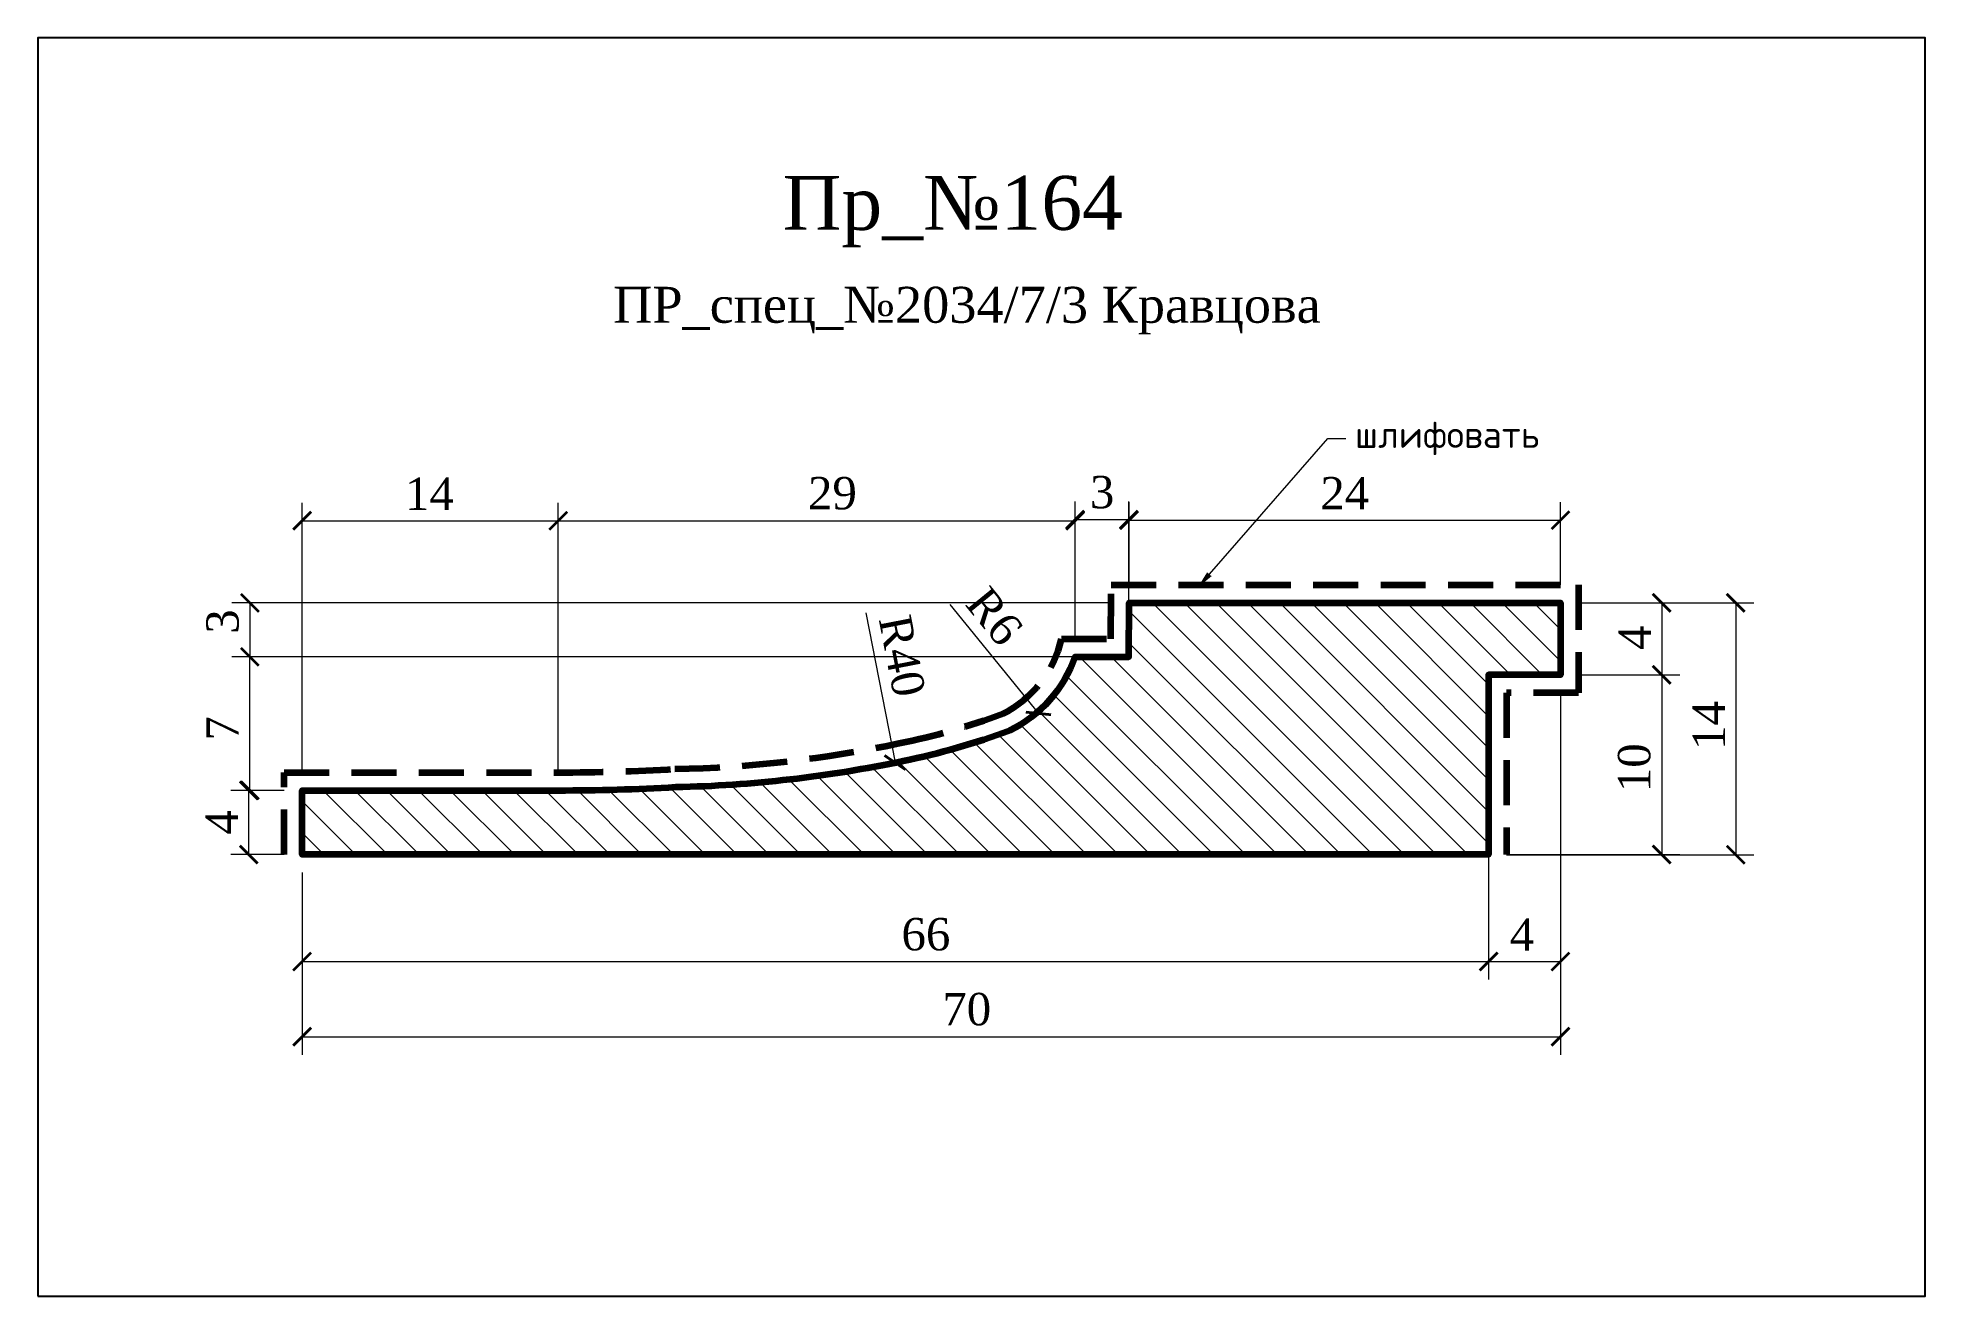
# Model space of a CAD drawing. Header units: millimetres. Extents: x 305329 to 305434, y -91699 to -91629.
import ezdxf
from ezdxf import colors
from ezdxf.entities.mleader import LeaderData, LeaderLine
from ezdxf.math import Vec2, Vec3

# ---------------------------------------------------------------- set-up
doc = ezdxf.new("R2010")
doc.units = ezdxf.units.MM
doc.header["$MEASUREMENT"] = 0
doc.linetypes.add('HIDDEN', pattern=[0.375, 0.25, -0.125])
doc.layers.add('Outside panel', color=7, linetype='Continuous', lineweight=18, true_color=0x7f5e57)
for name, color, linetype, lineweight in [('линия 15', 7, 'Continuous', 15), ('линия 50', 1, 'Continuous', 211), ('служебный слой РАЗМЕРЫ', 7, 'Continuous', 9)]:
    doc.layers.add(name, color=color, linetype=linetype, lineweight=lineweight)
doc.layers.add('размеры в модели', color=7, linetype='Continuous')
doc.styles.add('ELECT', font='times.ttf')
doc.styles.get("Standard").update_dxf_attribs({"font": 'times.ttf'})
doc.styles.add('ЕСКД профили текст', font='isocpeur.ttf')
doc.dimstyles.new('M_1', dxfattribs={"dimtxt": 1.8, "dimasz": 1, "dimexe": 1, "dimexo": 1, "dimgap": 0.6, "dimtad": 1, "dimdec": 0, "dimdsep": 46, "dimtxsty": 'Standard', "dimblk": 'ARCHTICK', "dimcen": -5, "dimclrd": 7, "dimclre": 7, "dimclrt": 7, "dimadec": 0, "dimazin": 0, "dimtfac": 1, "dimtdec": 0, "dimtmove": 0, "dimatfit": 3, "dimfxl": 1, "dimtolj": 1, "dimtzin": 0, "dimlwd": 5, "dimlwe": 5, "dimarcsym": 0})

# ---------------------------------------------------------------- blocks, each defined once
blk = doc.blocks.new('_ArchTick')
at = {"color": 0, "linetype": 'ByBlock', "const_width": 0.15}
blk.add_lwpolyline([(-0.5, -0.5), (0.5, 0.5)], dxfattribs=at)
blk = doc.blocks.new('*D16')
at = {"layer": 'Defpoints', "color": 0, "ltscale": 1000, "transparency": 16777216}
for p in [(305369.22, -91629.66), (305376.93, -91669.32)]:
    blk.add_point(p, dxfattribs=at)
at = {"layer": 'линия 15', "color": 7, "lineweight": 5, "ltscale": 1000, "transparency": 16777216}
blk.add_line((305375.31, -91660.99), (305376.93, -91669.32), dxfattribs=at)
blk.add_arc((305369.22, -91629.66), 40.4, 279.5806, 281.6466, dxfattribs=at)
at = {"layer": 'линия 15', "color": 7, "lineweight": 5, "ltscale": 1000, "transparency": 16777216, "rotation": 280.9986998866557}
blk.add_blockref('_ArchTick', (305376.93, -91669.32), dxfattribs=at)
at = {"layer": 'линия 15', "color": 7, "ltscale": 1000, "transparency": 16777216, "insert": (305377.32, -91663.39), "char_height": 1.8, "attachment_point": 5, "rotation": 280.9987}
blk.add_mtext('\\A1;R40', dxfattribs=at)
blk = doc.blocks.new('*D15')
at = {"layer": 'Defpoints', "color": 0, "ltscale": 1000, "transparency": 16777216}
for p in [(305341.04, -91663.44), (305386.95, -91663.44), (305343.95, -91670.87)]:
    blk.add_point(p, dxfattribs=at)
at = {"layer": 'размеры в модели', "color": 7, "lineweight": 5, "ltscale": 1000, "transparency": 16777216}
for p, q in [((305385.95, -91663.44), (305340.04, -91663.44)), ((305341.04, -91670.87), (305341.04, -91663.44)), ((305342.95, -91670.87), (305340.04, -91670.87))]:
    blk.add_line(p, q, dxfattribs=at)
for p, rotation in [((305341.04, -91663.44), 90), ((305341.04, -91670.87), 270)]:
    blk.add_blockref('_ArchTick', p, dxfattribs=dict(at, rotation=rotation))
at = {"layer": 'размеры в модели', "color": 7, "ltscale": 1000, "transparency": 16777216, "insert": (305339.52, -91667.42), "char_height": 1.8, "attachment_point": 5, "rotation": 90}
blk.add_mtext('\\A1;7', dxfattribs=at)
blk = doc.blocks.new('*D14')
at = {"layer": 'Defpoints', "color": 0, "ltscale": 1000, "transparency": 16777216}
for p in [(305389.95, -91660.44), (305341.04, -91663.44), (305389.94, -91663.44)]:
    blk.add_point(p, dxfattribs=at)
at = {"layer": 'размеры в модели', "color": 7, "lineweight": 5, "ltscale": 1000, "transparency": 16777216}
for p, q in [((305388.95, -91660.44), (305340.04, -91660.44)), ((305341.04, -91660.44), (305341.04, -91663.44)), ((305388.94, -91663.44), (305340.04, -91663.44))]:
    blk.add_line(p, q, dxfattribs=at)
for p, rotation in [((305341.04, -91660.44), 90), ((305341.04, -91663.44), 270)]:
    blk.add_blockref('_ArchTick', p, dxfattribs=dict(at, rotation=rotation))
at = {"layer": 'размеры в модели', "color": 7, "ltscale": 1000, "transparency": 16777216, "insert": (305339.53, -91661.48), "char_height": 1.8, "attachment_point": 5, "rotation": 90}
blk.add_mtext('\\A1;3', dxfattribs=at)
blk = doc.blocks.new('*D13')
at = {"layer": 'Defpoints', "color": 0, "ltscale": 1000, "transparency": 16777216}
for p in [(305413.93, -91660.44), (305409.95, -91674.45), (305423.7, -91674.45)]:
    blk.add_point(p, dxfattribs=at)
at = {"layer": 'размеры в модели', "color": 7, "lineweight": 5, "ltscale": 1000, "transparency": 16777216}
for p, q in [((305414.93, -91660.44), (305424.7, -91660.44)), ((305423.7, -91660.44), (305423.7, -91674.45)), ((305410.95, -91674.45), (305424.7, -91674.45))]:
    blk.add_line(p, q, dxfattribs=at)
for p, rotation in [((305423.7, -91660.44), 90), ((305423.7, -91674.45), 270)]:
    blk.add_blockref('_ArchTick', p, dxfattribs=dict(at, rotation=rotation))
at = {"layer": 'размеры в модели', "color": 7, "ltscale": 1000, "transparency": 16777216, "insert": (305422.2, -91667.26), "char_height": 1.8, "attachment_point": 5, "rotation": 90}
blk.add_mtext('\\A1;14', dxfattribs=at)
blk = doc.blocks.new('*D12')
at = {"layer": 'Defpoints', "color": 0, "ltscale": 1000, "transparency": 16777216}
for p in [(305386.95, -91655.87), (305386.95, -91663.44), (305358.2, -91670.87)]:
    blk.add_point(p, dxfattribs=at)
at = {"layer": 'размеры в модели', "color": 7, "lineweight": 5, "ltscale": 1000, "transparency": 16777216}
for p, q in [((305358.2, -91669.87), (305358.2, -91654.87)), ((305386.95, -91662.44), (305386.95, -91654.87)), ((305358.2, -91655.87), (305386.95, -91655.87))]:
    blk.add_line(p, q, dxfattribs=at)
at = {"layer": 'размеры в модели', "color": 7, "lineweight": 5, "ltscale": 1000, "transparency": 16777216, "rotation": 180}
blk.add_blockref('_ArchTick', (305358.2, -91655.87), dxfattribs=at)
at = {"layer": 'размеры в модели', "color": 7, "lineweight": 5, "ltscale": 1000, "transparency": 16777216}
blk.add_blockref('_ArchTick', (305386.95, -91655.87), dxfattribs=at)
at = {"layer": 'размеры в модели', "color": 7, "ltscale": 1000, "transparency": 16777216, "insert": (305373.45, -91654.35), "char_height": 1.8, "attachment_point": 5}
blk.add_mtext('\\A1;29', dxfattribs=at)
blk = doc.blocks.new('*D11')
at = {"layer": 'Defpoints', "color": 0, "ltscale": 1000, "transparency": 16777216}
for p in [(305358.2, -91655.87), (305343.95, -91670.87), (305358.2, -91670.87)]:
    blk.add_point(p, dxfattribs=at)
at = {"layer": 'размеры в модели', "color": 7, "lineweight": 5, "ltscale": 1000, "transparency": 16777216}
for p, q in [((305343.95, -91669.87), (305343.95, -91654.87)), ((305358.2, -91669.87), (305358.2, -91654.87)), ((305343.95, -91655.87), (305358.2, -91655.87))]:
    blk.add_line(p, q, dxfattribs=at)
at = {"layer": 'размеры в модели', "color": 7, "lineweight": 5, "ltscale": 1000, "transparency": 16777216, "rotation": 180}
blk.add_blockref('_ArchTick', (305343.95, -91655.87), dxfattribs=at)
at = {"layer": 'размеры в модели', "color": 7, "lineweight": 5, "ltscale": 1000, "transparency": 16777216}
blk.add_blockref('_ArchTick', (305358.2, -91655.87), dxfattribs=at)
at = {"layer": 'размеры в модели', "color": 7, "ltscale": 1000, "transparency": 16777216, "insert": (305351.03, -91654.37), "char_height": 1.8, "attachment_point": 5}
blk.add_mtext('\\A1;14', dxfattribs=at)
blk = doc.blocks.new('*D10')
at = {"layer": 'Defpoints', "color": 0, "ltscale": 1000, "transparency": 16777216}
for p in [(305340.98, -91670.87), (305343.95, -91670.87), (305343.95, -91674.44)]:
    blk.add_point(p, dxfattribs=at)
at = {"layer": 'размеры в модели', "color": 7, "lineweight": 5, "ltscale": 1000, "transparency": 16777216}
for p, q in [((305342.95, -91670.87), (305339.98, -91670.87)), ((305340.98, -91674.44), (305340.98, -91670.87)), ((305342.95, -91674.44), (305339.98, -91674.44))]:
    blk.add_line(p, q, dxfattribs=at)
for p, rotation in [((305340.98, -91670.87), 90), ((305340.98, -91674.44), 270)]:
    blk.add_blockref('_ArchTick', p, dxfattribs=dict(at, rotation=rotation))
at = {"layer": 'размеры в модели', "color": 7, "ltscale": 1000, "transparency": 16777216, "insert": (305339.48, -91672.65), "char_height": 1.8, "attachment_point": 5, "rotation": 90}
blk.add_mtext('\\A1;4', dxfattribs=at)
blk = doc.blocks.new('*D9')
at = {"layer": 'Defpoints', "color": 0, "ltscale": 1000, "transparency": 16777216}
for p in [(305413.95, -91664.44), (305343.95, -91674.44), (305413.95, -91684.57)]:
    blk.add_point(p, dxfattribs=at)
at = {"layer": 'размеры в модели', "color": 7, "lineweight": 5, "ltscale": 1000, "transparency": 16777216}
for p, q in [((305413.95, -91665.44), (305413.95, -91685.57)), ((305343.95, -91675.44), (305343.95, -91685.57)), ((305343.95, -91684.57), (305413.95, -91684.57))]:
    blk.add_line(p, q, dxfattribs=at)
at = {"layer": 'размеры в модели', "color": 7, "lineweight": 5, "ltscale": 1000, "transparency": 16777216, "rotation": 180}
blk.add_blockref('_ArchTick', (305343.95, -91684.57), dxfattribs=at)
at = {"layer": 'размеры в модели', "color": 7, "lineweight": 5, "ltscale": 1000, "transparency": 16777216}
blk.add_blockref('_ArchTick', (305413.95, -91684.57), dxfattribs=at)
at = {"layer": 'размеры в модели', "color": 7, "ltscale": 1000, "transparency": 16777216, "insert": (305380.92, -91683.05), "char_height": 1.8, "attachment_point": 5}
blk.add_mtext('\\A1;70', dxfattribs=at)
blk = doc.blocks.new('*D8')
at = {"layer": 'Defpoints', "color": 0, "ltscale": 1000, "transparency": 16777216}
for p in [(305343.95, -91674.44), (305409.95, -91674.45), (305409.95, -91680.39)]:
    blk.add_point(p, dxfattribs=at)
at = {"layer": 'размеры в модели', "color": 7, "lineweight": 5, "ltscale": 1000, "transparency": 16777216}
for p, q in [((305343.95, -91675.44), (305343.95, -91681.39)), ((305409.95, -91675.45), (305409.95, -91681.39)), ((305343.95, -91680.39), (305409.95, -91680.39))]:
    blk.add_line(p, q, dxfattribs=at)
at = {"layer": 'размеры в модели', "color": 7, "lineweight": 5, "ltscale": 1000, "transparency": 16777216, "rotation": 180}
blk.add_blockref('_ArchTick', (305343.95, -91680.39), dxfattribs=at)
at = {"layer": 'размеры в модели', "color": 7, "lineweight": 5, "ltscale": 1000, "transparency": 16777216}
blk.add_blockref('_ArchTick', (305409.95, -91680.39), dxfattribs=at)
at = {"layer": 'размеры в модели', "color": 7, "ltscale": 1000, "transparency": 16777216, "insert": (305378.65, -91678.88), "char_height": 1.8, "attachment_point": 5}
blk.add_mtext('\\A1;66', dxfattribs=at)
blk = doc.blocks.new('*D7')
at = {"layer": 'Defpoints', "color": 0, "ltscale": 1000, "transparency": 16777216}
for p in [(305409.95, -91664.44), (305413.95, -91664.44), (305413.95, -91680.39)]:
    blk.add_point(p, dxfattribs=at)
at = {"layer": 'размеры в модели', "color": 7, "lineweight": 5, "ltscale": 1000, "transparency": 16777216}
for p, q in [((305409.95, -91665.44), (305409.95, -91681.39)), ((305413.95, -91665.44), (305413.95, -91681.39)), ((305409.95, -91680.39), (305413.95, -91680.39))]:
    blk.add_line(p, q, dxfattribs=at)
at = {"layer": 'размеры в модели', "color": 7, "lineweight": 5, "ltscale": 1000, "transparency": 16777216, "rotation": 180}
blk.add_blockref('_ArchTick', (305409.95, -91680.39), dxfattribs=at)
at = {"layer": 'размеры в модели', "color": 7, "lineweight": 5, "ltscale": 1000, "transparency": 16777216}
blk.add_blockref('_ArchTick', (305413.95, -91680.39), dxfattribs=at)
at = {"layer": 'размеры в модели', "color": 7, "ltscale": 1000, "transparency": 16777216, "insert": (305411.81, -91678.89), "char_height": 1.8, "attachment_point": 5}
blk.add_mtext('\\A1;4', dxfattribs=at)
blk = doc.blocks.new('*D6')
at = {"layer": 'Defpoints', "color": 0, "ltscale": 1000, "transparency": 16777216}
for p in [(305413.95, -91664.44), (305409.95, -91674.44), (305419.58, -91674.44)]:
    blk.add_point(p, dxfattribs=at)
at = {"layer": 'размеры в модели', "color": 7, "lineweight": 5, "ltscale": 1000, "transparency": 16777216}
for p, q in [((305414.95, -91664.44), (305420.58, -91664.44)), ((305419.58, -91664.44), (305419.58, -91674.44)), ((305410.95, -91674.44), (305420.58, -91674.44))]:
    blk.add_line(p, q, dxfattribs=at)
for p, rotation in [((305419.58, -91664.44), 90), ((305419.58, -91674.44), 270)]:
    blk.add_blockref('_ArchTick', p, dxfattribs=dict(at, rotation=rotation))
at = {"layer": 'размеры в модели', "color": 7, "ltscale": 1000, "transparency": 16777216, "insert": (305418.06, -91669.61), "char_height": 1.8, "attachment_point": 5, "rotation": 90}
blk.add_mtext('\\A1;10', dxfattribs=at)
blk = doc.blocks.new('*D5')
at = {"layer": 'Defpoints', "color": 0, "ltscale": 1000, "transparency": 16777216}
for p in [(305413.95, -91660.44), (305413.95, -91664.44), (305419.58, -91664.44)]:
    blk.add_point(p, dxfattribs=at)
at = {"layer": 'размеры в модели', "color": 7, "lineweight": 5, "ltscale": 1000, "transparency": 16777216}
for p, q in [((305414.95, -91660.44), (305420.58, -91660.44)), ((305419.58, -91660.44), (305419.58, -91664.44)), ((305414.95, -91664.44), (305420.58, -91664.44))]:
    blk.add_line(p, q, dxfattribs=at)
for p, rotation in [((305419.58, -91660.44), 90), ((305419.58, -91664.44), 270)]:
    blk.add_blockref('_ArchTick', p, dxfattribs=dict(at, rotation=rotation))
at = {"layer": 'размеры в модели', "color": 7, "ltscale": 1000, "transparency": 16777216, "insert": (305418.08, -91662.38), "char_height": 1.8, "attachment_point": 5, "rotation": 90}
blk.add_mtext('\\A1;4', dxfattribs=at)
blk = doc.blocks.new('*D4')
at = {"layer": 'Defpoints', "color": 0, "ltscale": 1000, "transparency": 16777216}
for p in [(305413.95, -91655.84), (305389.95, -91660.44), (305413.95, -91660.44)]:
    blk.add_point(p, dxfattribs=at)
at = {"layer": 'размеры в модели', "color": 7, "lineweight": 5, "ltscale": 1000, "transparency": 16777216}
for p, q in [((305389.95, -91659.44), (305389.95, -91654.84)), ((305413.95, -91659.44), (305413.95, -91654.84)), ((305389.95, -91655.84), (305413.95, -91655.84))]:
    blk.add_line(p, q, dxfattribs=at)
at = {"layer": 'размеры в модели', "color": 7, "lineweight": 5, "ltscale": 1000, "transparency": 16777216, "rotation": 180}
blk.add_blockref('_ArchTick', (305389.95, -91655.84), dxfattribs=at)
at = {"layer": 'размеры в модели', "color": 7, "lineweight": 5, "ltscale": 1000, "transparency": 16777216}
blk.add_blockref('_ArchTick', (305413.95, -91655.84), dxfattribs=at)
at = {"layer": 'размеры в модели', "color": 7, "ltscale": 1000, "transparency": 16777216, "insert": (305401.95, -91654.34), "char_height": 1.8, "attachment_point": 5}
blk.add_mtext('\\A1;24', dxfattribs=at)
blk = doc.blocks.new('*D3')
at = {"layer": 'Defpoints', "color": 0, "ltscale": 1000, "transparency": 16777216}
for p in [(305389.94, -91655.81), (305386.95, -91663.44), (305389.94, -91663.44)]:
    blk.add_point(p, dxfattribs=at)
at = {"layer": 'размеры в модели', "color": 7, "lineweight": 5, "ltscale": 1000, "transparency": 16777216}
for p, q in [((305386.95, -91662.44), (305386.95, -91654.81)), ((305389.94, -91662.44), (305389.94, -91654.81)), ((305386.95, -91655.81), (305389.94, -91655.81))]:
    blk.add_line(p, q, dxfattribs=at)
at = {"layer": 'размеры в модели', "color": 7, "lineweight": 5, "ltscale": 1000, "transparency": 16777216, "rotation": 180}
blk.add_blockref('_ArchTick', (305386.95, -91655.81), dxfattribs=at)
at = {"layer": 'размеры в модели', "color": 7, "lineweight": 5, "ltscale": 1000, "transparency": 16777216}
blk.add_blockref('_ArchTick', (305389.94, -91655.81), dxfattribs=at)
at = {"layer": 'размеры в модели', "color": 7, "ltscale": 1000, "transparency": 16777216, "insert": (305388.45, -91654.29), "char_height": 1.8, "attachment_point": 5}
blk.add_mtext('\\A1;3', dxfattribs=at)
blk = doc.blocks.new('*D2')
at = {"layer": 'Defpoints', "color": 0, "ltscale": 1000, "transparency": 16777216}
for p in [(305381.06, -91661.87), (305384.91, -91666.59)]:
    blk.add_point(p, dxfattribs=at)
at = {"layer": 'размеры в модели', "color": 7, "lineweight": 5, "ltscale": 1000, "transparency": 16777216}
blk.add_line((305379.98, -91660.53), (305384.91, -91666.59), dxfattribs=at)
at = {"layer": 'размеры в модели', "color": 7, "lineweight": 5, "ltscale": 1000, "transparency": 16777216, "rotation": 309.1463652100114}
blk.add_blockref('_ArchTick', (305384.91, -91666.59), dxfattribs=at)
at = {"layer": 'размеры в модели', "color": 7, "ltscale": 1000, "transparency": 16777216, "insert": (305382.46, -91661.19), "char_height": 1.8, "attachment_point": 5, "rotation": 309.1464}
blk.add_mtext('\\A1;R6', dxfattribs=at)

msp = doc.modelspace()

# ---------------------------------------------------------------- hatches: boundary and pattern name
at = {"layer": 'Outside panel', "ltscale": 1000}
h = msp.add_hatch(dxfattribs=at)
h.set_pattern_fill('ANSI31', color=256, scale=10, angle=90)
h.set_pattern_definition([(135, (-5377.9084, 6411.0071), (-0.8838834765, -0.8838834765), [])])
edge = h.paths.add_edge_path()
edge.add_arc((305358.2, -91555.03), 115.84, 270, 273.2323)
edge.add_arc((305363.24, -91601.81), 68.89, 271.237, 281.8409)
edge.add_arc((305369.22, -91629.66), 40.4, 281.6466, 290.4564)
edge.add_arc((305381.06, -91661.87), 6.09, 291.9553, 345.0282)
edge.add_line((305386.95, -91663.44), (305389.94, -91663.44))
edge.add_line((305389.94, -91663.44), (305389.95, -91660.44))
edge.add_line((305389.95, -91660.44), (305413.95, -91660.44))
edge.add_line((305413.95, -91660.44), (305413.95, -91664.44))
edge.add_line((305413.95, -91664.44), (305409.95, -91664.44))
edge.add_line((305409.95, -91664.44), (305409.95, -91674.44))
edge.add_line((305409.95, -91674.44), (305343.95, -91674.44))
edge.add_line((305343.95, -91674.44), (305343.95, -91670.87))
edge.add_line((305343.95, -91670.87), (305358.18, -91670.87))

# ---------------------------------------------------------------- linework, layer by layer
at = {"color": 6, "ltscale": 1000}
msp.add_lwpolyline([(305329.24, -91699.01), (305434.24, -91699.01), (305434.24, -91629.01), (305329.24, -91629.01)], close=True, dxfattribs=at)
at = {"layer": 'линия 50', "color": 1, "linetype": 'HIDDEN', "ltscale": 10, "true_color": 0xff0909}
msp.add_lwpolyline([(305358.2, -91669.87, 0.014142), (305364.69, -91669.68, 0.046372), (305377.17, -91668.25, 0.038143), (305382.94, -91666.6, 0.224925), (305386.19, -91662.44), (305388.94, -91662.44), (305388.95, -91659.44), (305414.95, -91659.44), (305414.95, -91665.44), (305410.95, -91665.44), (305410.95, -91674.44)], format="xyb", dxfattribs=at)
at = {"layer": 'линия 50', "color": 7}
msp.add_lwpolyline([(305358.2, -91670.87, 0.014104), (305364.73, -91670.68, 0.046301), (305377.38, -91669.23, 0.038459), (305383.34, -91667.52, 0.19736), (305386.95, -91663.44), (305389.94, -91663.44), (305389.95, -91660.44), (305413.95, -91660.44), (305413.95, -91664.44), (305409.95, -91664.44), (305409.95, -91674.44), (305343.95, -91674.44), (305343.95, -91670.87), (305358.18, -91670.87)], format="xyb", dxfattribs=at)
at = {"layer": 'линия 50', "color": 1, "linetype": 'HIDDEN', "ltscale": 10, "true_color": 0xff0909}
msp.add_lwpolyline([(305342.95, -91674.44), (305342.95, -91669.87), (305358.18, -91669.87)], dxfattribs=at)

# ---------------------------------------------------------------- texts
at = {"color": 5, "ltscale": 1000, "style": 'ELECT'}
msp.add_text('Пр_№164', height=3, dxfattribs=at).set_placement((305370.68, -91639.69))
at = {"color": 7, "ltscale": 1000, "style": 'ELECT'}
msp.add_text('ПР_спец_№2034/7/3 Кравцова', height=2, dxfattribs=at).set_placement((305361.25, -91644.86))

# ---------------------------------------------------------------- dimensions: what is measured, and where the dimension line sits
at = {"layer": 'линия 15', "color": 5, "ltscale": 1000}
dim = msp.add_radius_dim(center=(305369.22, -91629.66), mpoint=(305376.93, -91669.32), dimstyle='M_1', dxfattribs=at)
dim.commit()
dim.dimension.update_dxf_attribs({"geometry": '*D16', "text_midpoint": (305375.83, -91663.68), "dimtype": 132})
at = {"layer": 'размеры в модели', "color": 5, "ltscale": 1000}
for base, p1, p2, picture, middle in [((305358.2, -91655.87), (305343.95, -91670.87), (305358.2, -91670.87), '*D11', (305351.03, -91655.87)), ((305386.95, -91655.87), (305358.2, -91670.87), (305386.95, -91663.44), '*D12', (305373.45, -91655.87)), ((305389.94, -91655.81), (305386.95, -91663.44), (305389.94, -91663.44), '*D3', (305388.45, -91655.81)), ((305413.95, -91655.84), (305389.95, -91660.44), (305413.95, -91660.44), '*D4', (305401.95, -91655.84)), ((305413.95, -91684.57), (305343.95, -91674.44), (305413.95, -91664.44), '*D9', (305380.92, -91684.57)), ((305413.95, -91680.39), (305409.95, -91664.44), (305413.95, -91664.44), '*D7', (305411.81, -91680.39)), ((305409.95, -91680.39), (305343.95, -91674.44), (305409.95, -91674.45), '*D8', (305378.65, -91680.39))]:
    dim = msp.add_linear_dim(base=base, p1=p1, p2=p2, dimstyle='M_1', dxfattribs=at)
    dim.commit()
    dim.dimension.update_dxf_attribs({"geometry": picture, "text_midpoint": middle, "dimtype": 128})
dim = msp.add_radius_dim(center=(305381.06, -91661.87), mpoint=(305384.91, -91666.59), dimstyle='M_1', dxfattribs=at)
dim.commit()
dim.dimension.update_dxf_attribs({"geometry": '*D2', "text_midpoint": (305381.29, -91662.15), "dimtype": 132})
for base, p1, p2, picture, middle in [((305341.04, -91663.44), (305389.95, -91660.44), (305389.94, -91663.44), '*D14', (305341.04, -91661.48)), ((305423.7, -91674.45), (305413.93, -91660.44), (305409.95, -91674.45), '*D13', (305423.7, -91667.26)), ((305419.58, -91664.44), (305413.95, -91660.44), (305413.95, -91664.44), '*D5', (305419.58, -91662.38)), ((305341.04, -91663.44), (305343.95, -91670.87), (305386.95, -91663.44), '*D15', (305341.04, -91667.42)), ((305419.58, -91674.44), (305413.95, -91664.44), (305409.95, -91674.44), '*D6', (305419.58, -91669.61)), ((305340.98, -91670.87), (305343.95, -91674.44), (305343.95, -91670.87), '*D10', (305340.98, -91672.65))]:
    dim = msp.add_linear_dim(base=base, p1=p1, p2=p2, angle=90, dimstyle='M_1', dxfattribs=at)
    dim.commit()
    dim.dimension.update_dxf_attribs({"geometry": picture, "text_midpoint": middle, "dimtype": 128})

# ---------------------------------------------------------------- leaders
at = {"layer": 'служебный слой РАЗМЕРЫ'}
ml = msp.add_multileader_mtext('Standard', dxfattribs=at)
ml.set_content('\\A1;шлифовать', color=256, style='ЕСКД профили текст')
ml.set_leader_properties(color=256, linetype='ByLayer', lineweight=-1)
ml.build(insert=Vec2(0, 0))
ml.multileader.update_dxf_attribs({"dogleg_length": 1, "arrow_head_size": 1})
ctx = ml.context
ctx.base_point, ctx.char_height, ctx.arrow_head_size, ctx.landing_gap_size, ctx.plane_origin = Vec3(305402.01, -91651.29), 1.5, 1, 0.5, Vec3(305421.04, -91620.44)
notes = []
notes.append((ctx, [(1, (1, 1, 0), (305401.01, -91651.29), (1, 0), 1, [(0, [(305393.76, -91659.6)], 0, [])])]))
ctx.mtext.insert, ctx.mtext.flow_direction = Vec3(305402.51, -91650.32), 5
for ctx, leaders in notes:
    for number, flags, end, landing, length, lines in leaders:
        leader = LeaderData()
        leader.index, (leader.has_last_leader_line, leader.has_dogleg_vector, leader.attachment_direction) = number, flags
        leader.last_leader_point, leader.dogleg_vector, leader.dogleg_length = Vec3(end), Vec3(landing), length
        for number, points, colour, breaks in lines:
            line = LeaderLine()
            line.index, line.vertices, line.color, line.breaks = number, Vec3.list(points), colors.encode_raw_color(colour), breaks
            leader.lines.append(line)
        ctx.leaders.append(leader)

doc.saveas('drawing.dxf')
